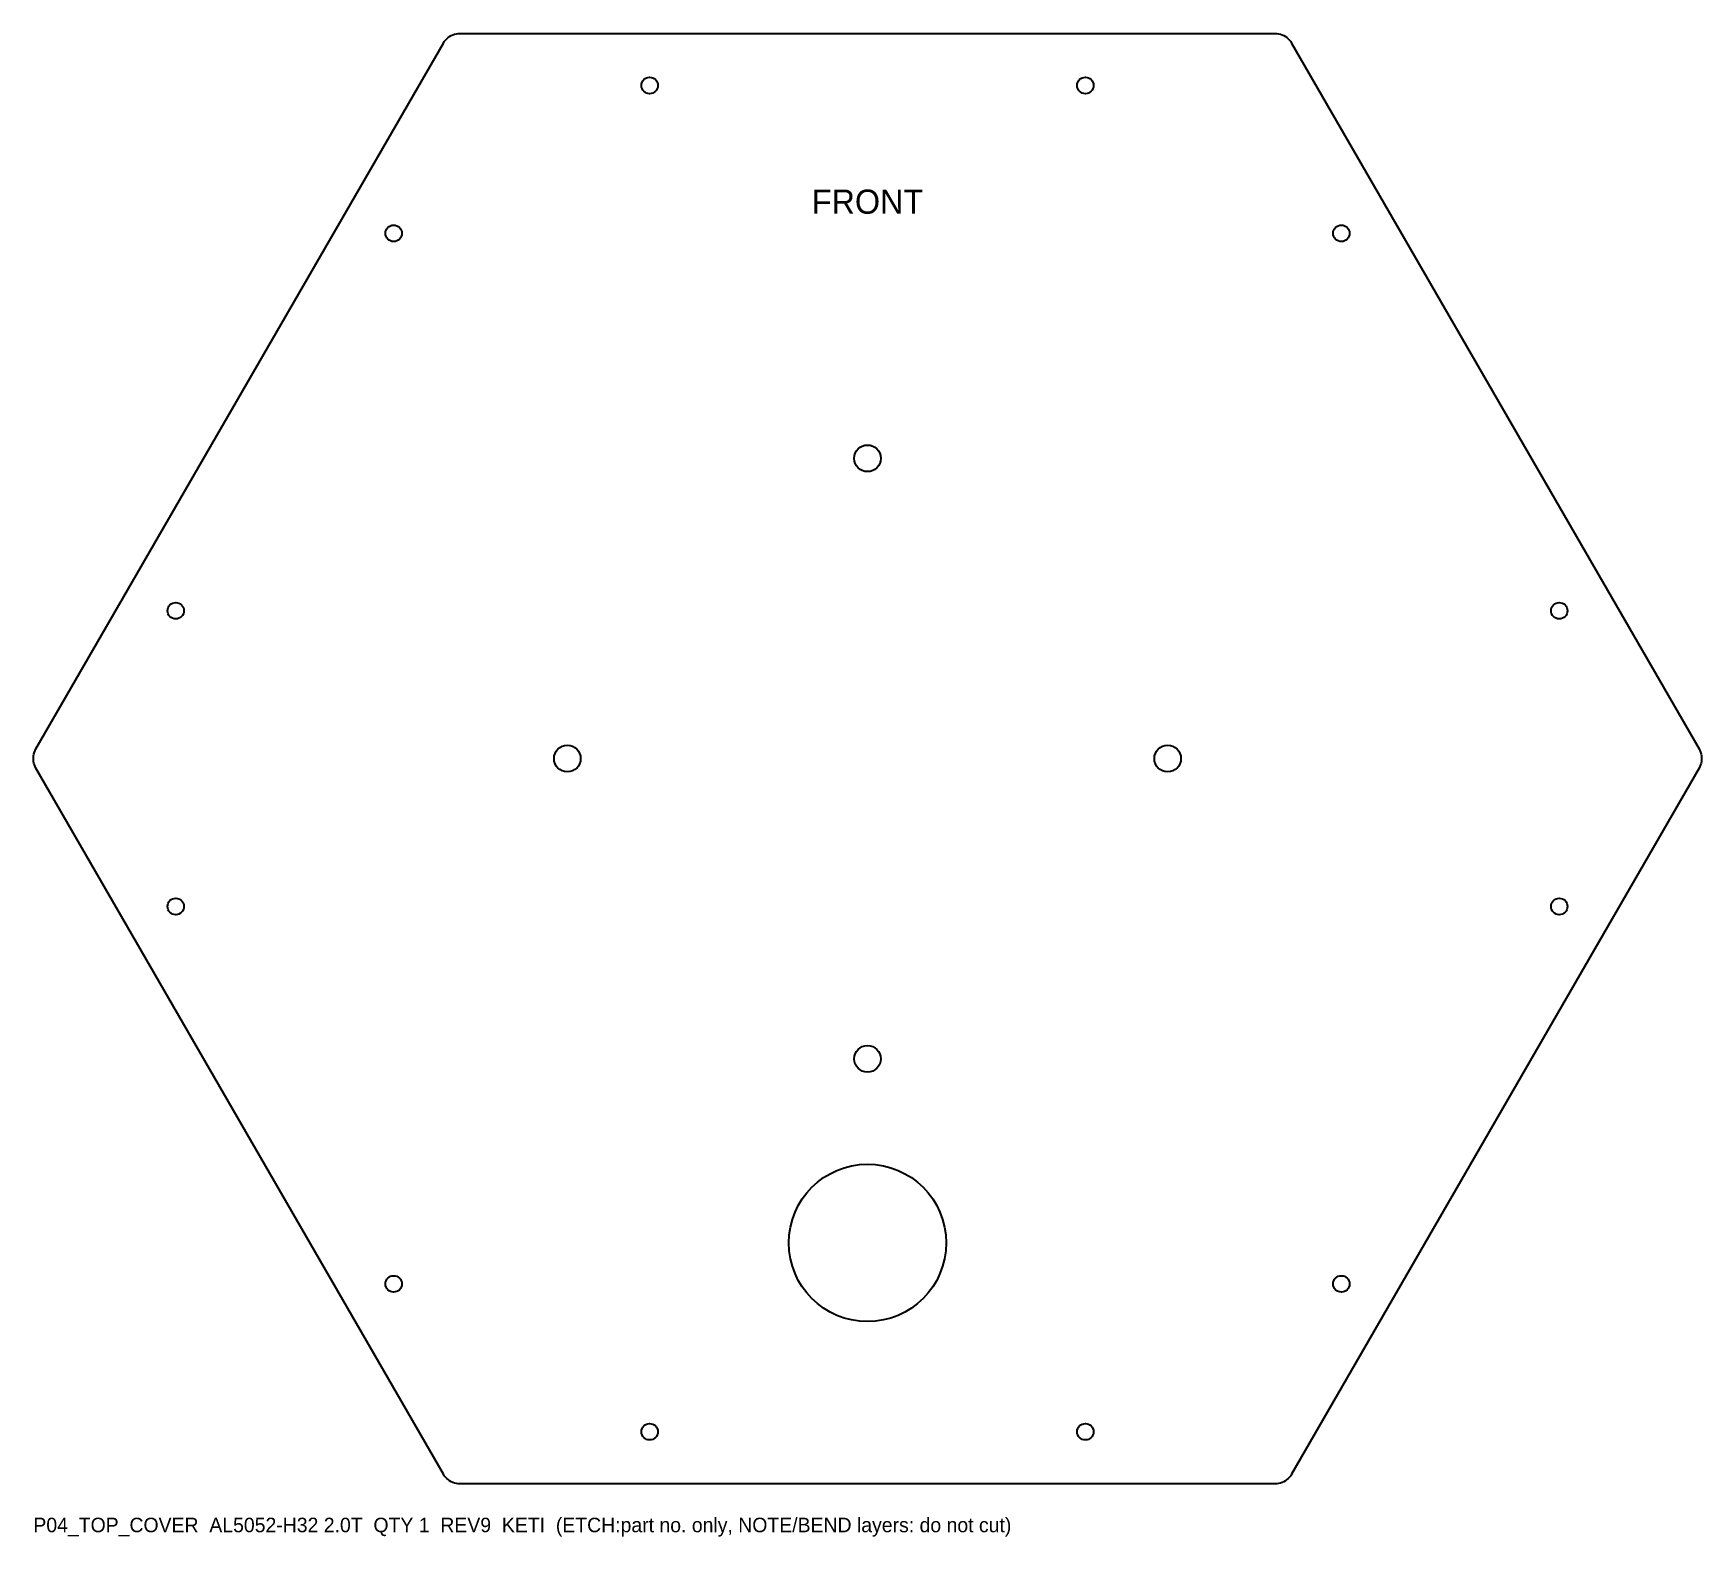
# Model space of a CAD drawing. Header units: millimetres. Extents: x -172 to 172, y -161 to 150.
import ezdxf
from ezdxf.enums import TextEntityAlignment as Align

# ---------------------------------------------------------------- set-up
doc = ezdxf.new("R2010")
doc.units = ezdxf.units.MM
for name, color, linetype in [('CUT', 7, 'CONTINUOUS'), ('ETCH', 6, 'CONTINUOUS'), ('NOTE', 8, 'CONTINUOUS')]:
    doc.layers.add(name, color=color, linetype=linetype)

msp = doc.modelspace()

# ---------------------------------------------------------------- linework, layer by layer
at = {"layer": 'CUT'}
msp.add_lwpolyline([(171.76, 2), (171.94, 1.66), (172.08, 1.31), (172.18, 0.94), (172.26, 0.57), (172.29, 0.19), (172.29, -0.19), (172.26, -0.57), (172.18, -0.94), (172.08, -1.31), (171.94, -1.66), (171.76, -2), (87.61, -147.75), (87.41, -148.07), (87.17, -148.37), (86.91, -148.64), (86.62, -148.89), (86.31, -149.12), (85.98, -149.31), (85.64, -149.46), (85.28, -149.59), (84.91, -149.68), (84.53, -149.73), (84.15, -149.75), (-84.15, -149.75), (-84.53, -149.73), (-84.91, -149.68), (-85.28, -149.59), (-85.64, -149.46), (-85.98, -149.31), (-86.31, -149.12), (-86.62, -148.89), (-86.91, -148.64), (-87.17, -148.37), (-87.41, -148.07), (-87.61, -147.75), (-171.76, -2), (-171.94, -1.66), (-172.08, -1.31), (-172.18, -0.94), (-172.26, -0.57), (-172.29, -0.19), (-172.29, 0.19), (-172.26, 0.57), (-172.18, 0.94), (-172.08, 1.31), (-171.94, 1.66), (-171.76, 2), (-87.61, 147.75), (-87.41, 148.07), (-87.17, 148.37), (-86.91, 148.64), (-86.62, 148.89), (-86.31, 149.12), (-85.98, 149.31), (-85.64, 149.46), (-85.28, 149.59), (-84.91, 149.68), (-84.53, 149.73), (-84.15, 149.75), (84.15, 149.75), (84.53, 149.73), (84.91, 149.68), (85.28, 149.59), (85.64, 149.46), (85.98, 149.31), (86.31, 149.12), (86.62, 148.89), (86.91, 148.64), (87.17, 148.37), (87.41, 148.07), (87.61, 147.75), (171.76, 2)], close=True, dxfattribs=at)
for centre, radius in [((-45, 139), 1.7), ((45, 139), 1.7), ((-97.88, 108.47), 1.7), ((97.88, 108.47), 1.7), ((0, 62), 2.75), ((-142.88, 30.53), 1.7), ((142.88, 30.53), 1.7), ((-62, 0), 2.75), ((62, 0), 2.75), ((-142.88, -30.53), 1.7), ((142.88, -30.53), 1.7), ((0, -62), 2.75), ((0, -100), 16.25), ((-97.88, -108.47), 1.7), ((97.88, -108.47), 1.7), ((-45, -139), 1.7), ((45, -139), 1.7)]:
    msp.add_circle(centre, radius, dxfattribs=at)

# ---------------------------------------------------------------- texts
at = {"layer": 'ETCH'}
msp.add_text('FRONT', height=5, dxfattribs=at).set_placement((0, 115), align=Align.MIDDLE_CENTER)
at = {"layer": 'NOTE'}
msp.add_text('P04_TOP_COVER  AL5052-H32 2.0T  QTY 1  REV9  KETI  (ETCH:part no. only, NOTE/BEND layers: do not cut)', height=3, dxfattribs=at).set_placement((-172.29, -159.75))

doc.saveas('drawing.dxf')
